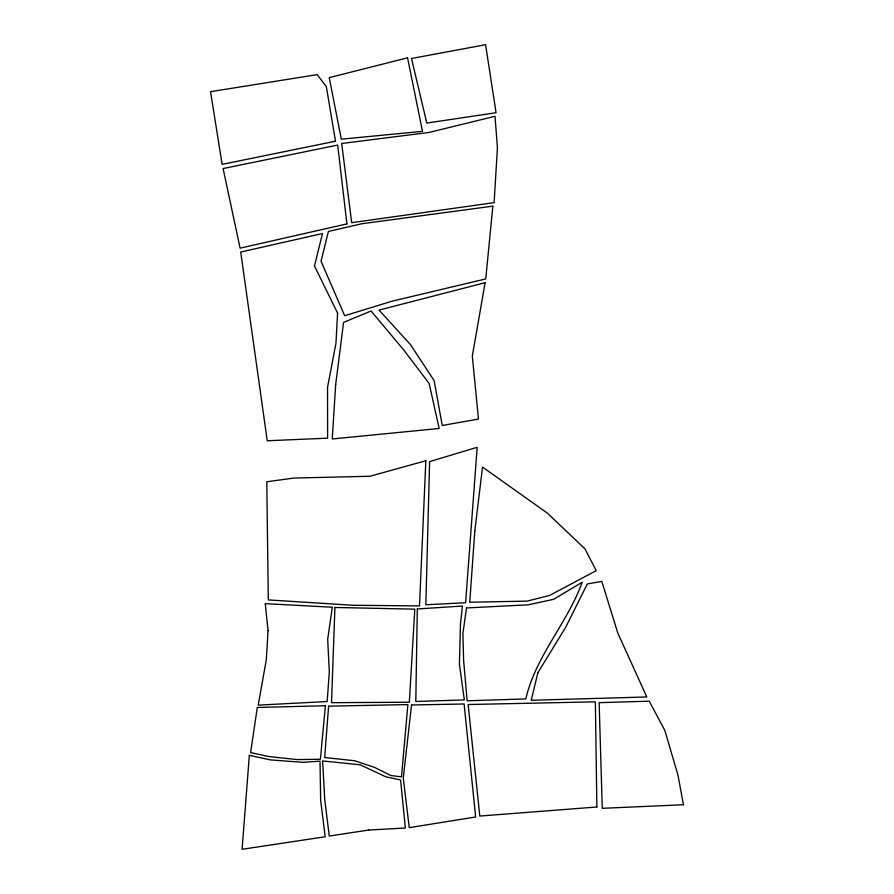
<?xml version="1.0" encoding="UTF-8"?>
<svg xmlns="http://www.w3.org/2000/svg" width="894" height="894" viewBox="0 0 894 894"><rect width="100%" height="100%" fill="white"/><g stroke="black" fill="none" stroke-linecap="round" stroke-linejoin="round"><path stroke-width="1.34" d="M417.308 608.97L415.799 701.477L464.344 699.924L459.404 664.052L460.499 623.531L462.466 606.043L417.308 608.97M429.612 461.595L425.846 604.757L465.618 602.735L477.172 447.324L429.612 461.595M334.926 607.462L331.518 702.684L409.351 702.215L414.805 609.16L334.926 607.462M425.846 460.756L419.498 605.909L353.119 605.272L268.301 599.908L266.781 481.788L293.914 478.055L369.915 476.256L425.846 460.756M337.586 313.09L335.954 343.318L327.539 387.404L327.617 438.172L267.228 440.764L240.721 252.041L322.499 233.546L314.464 265.943L337.586 313.09M268.077 630.639L266.311 659.705L258.221 705.131L327.17 701.544L329.316 671.93L327.685 639.255L332.322 607.227L265.239 603.64L268.077 630.639M497.433 147.7L494.103 202.647L351.677 222.684L341.709 143.498L429.031 132.446L495.019 116.298L497.433 147.7M335.675 384.554L332.233 438.976L439.177 428.472L429.154 383.526L403.529 349.722L371.077 311L343.575 322.376L335.675 384.554M474.803 531.17L469.741 602.221L527.058 601.126L549.642 595.415L596.253 570.651L584.978 548.905L547.486 513.223L482.525 467.059L474.803 531.17M328.601 706.171L324.678 757.52L354.75 760.772L374.474 767.365L390.857 775.534L401.484 776.83L407.876 704.584L328.601 706.171M249.348 755.341L242.084 849.3L325.204 836.762L320.644 800.342L320.018 761.152L302.977 762.336L270.29 759.878L249.348 755.341M325.416 705.757L320.387 759.252L297.065 759.576L268.591 756.514L250.611 752.558L257.293 707.445L325.416 705.757M492.84 206.145L485.755 278.928L392.388 301.11L344.682 315.727L321.024 261.216L328.411 231.457L361.668 223.768L492.84 206.145M411.531 704.986L403.272 778.071L409.251 827.643L475.642 816.993L464.12 703.991L411.531 704.986M466.523 607.954L462.891 633.466L463.606 660.118L467.137 700.807L525.795 698.929C535.562 656.14 567.444 623.062 582.184 582.251L553.632 599.315L528.432 604.802L466.523 607.954M485.118 282.694L472.323 356.047L478.469 419.085L442.251 425.488L434.126 380.62L410.502 344.637L379.034 310.095L485.118 282.694M537.886 672.646L531.226 700.281L646.809 696.974L617.821 633.097L601.785 581.391L587.302 583.95L565.556 627.543L537.886 672.646M407.563 57.819L329.238 77.644L341.318 139.185L422.482 131.34L407.563 57.819M346.928 223.891L240.095 248.163L223.109 168.553L337.675 145.074L346.928 223.891M335.507 141.207L222.125 164.384L210.548 91.68L317.202 74.627L326.344 86.662L335.507 141.207M485.587 44.7L411.497 58.49L426.807 123.07L496.058 112.722L485.587 44.7M368.708 830.045L329.271 836.046L324.734 799.515L322.611 760.939L360.248 764.817L385.795 776.819L400.568 779.959L405.362 828.012L368.708 830.045M596.868 806.991L479.799 816.054L468.132 704.528L595.37 701.835L596.868 806.991M683.452 804.756L602.277 808.31L599.136 702.673L649.223 701.175L664.79 730.32L677.898 774.852L683.452 804.756"/></g></svg>
